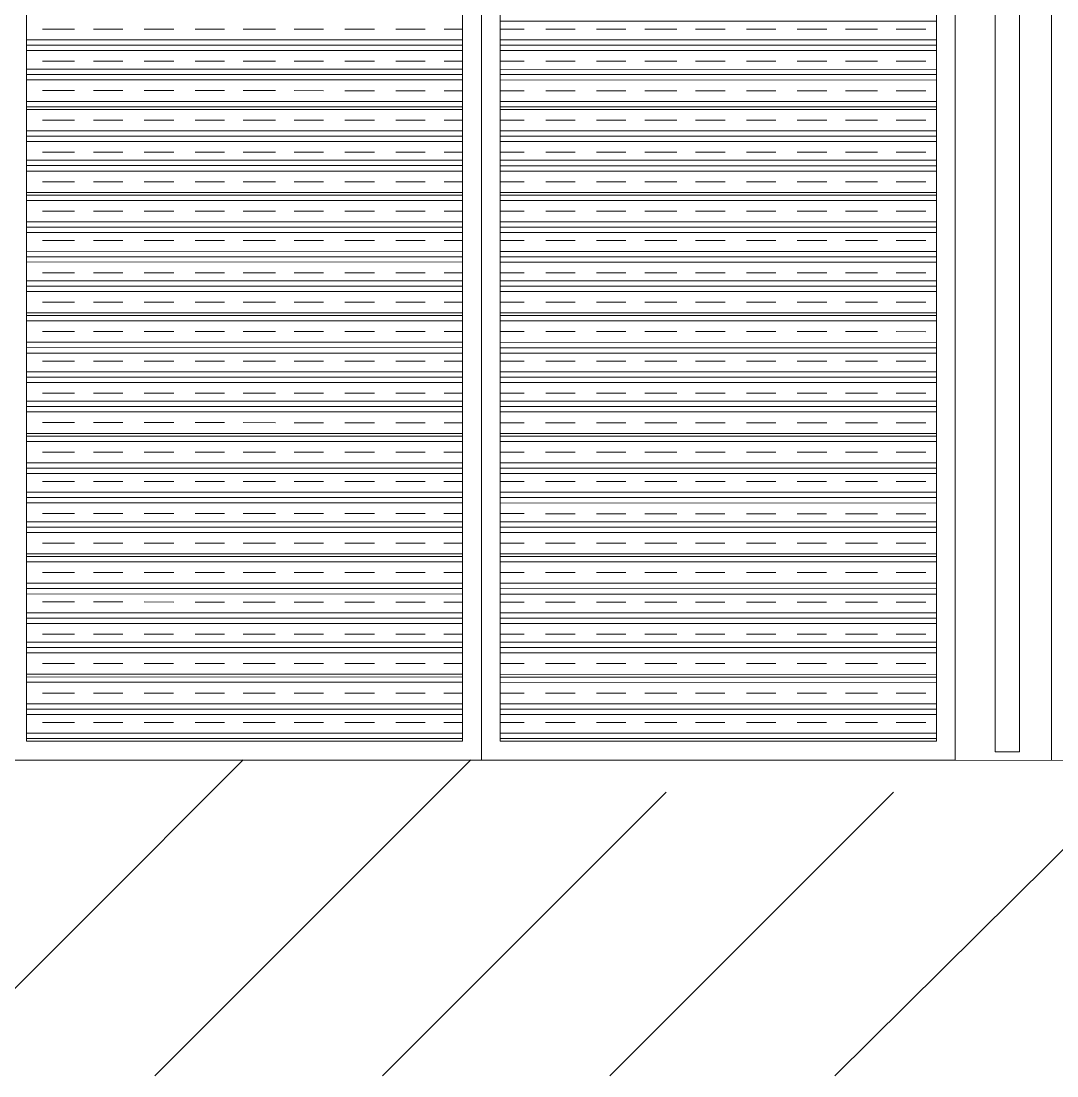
# Model space of a CAD drawing. Extents: x 3377 to 3790, y 1673 to 1846.
# Drawn here: x 3539.449 to 3541.087, y 1761.896 to 1763.564 of the extents above; entities that cross this region are included whole.
import ezdxf

# ---------------------------------------------------------------- set-up
doc = ezdxf.new("R2010")
doc.units = 0
doc.header["$LTSCALE"] = 2
for name, color, linetype, true_color in [('PDF7_0', 7, 'Continuous', 0xc6c6c6), ('PDF7_04-DETALHE', 7, 'Continuous', 0xc6c6c6), ('PDF7_13-CORTE', 7, 'Continuous', 0xe3e3e3)]:
    doc.layers.add(name, color=color, linetype=linetype, true_color=true_color)
doc.layers.add('PDF7_07-HACHURIADO', color=7, linetype='Continuous')
doc.layers.add('PDF7_08-COTAS', color=7, linetype='Continuous')

msp = doc.modelspace()

# ---------------------------------------------------------------- linework, layer by layer
at = {"layer": 'PDF7_0', "color": 252, "lineweight": 0, "true_color": 0x8e8e8e}
for points in [[(3540.2069, 1763.5636), (3540.8966, 1763.5636)], [(3539.4833, 1763.551), (3539.534, 1763.551)], [(3539.5637, 1763.551), (3539.6102, 1763.551)], [(3539.6441, 1763.551), (3539.6906, 1763.551)], [(3539.7245, 1763.551), (3539.771, 1763.551)], [(3539.8006, 1763.551), (3539.8514, 1763.551)], [(3539.881, 1763.551), (3539.9276, 1763.551)], [(3539.9614, 1763.551), (3540.008, 1763.551)], [(3540.0418, 1763.551), (3540.0884, 1763.551)], [(3540.118, 1763.551), (3540.1476, 1763.551)], [(3540.2069, 1763.551), (3540.2449, 1763.551)], [(3540.2788, 1763.5509), (3540.3253, 1763.5509)], [(3540.3592, 1763.5509), (3540.4057, 1763.5509)], [(3540.4354, 1763.5509), (3540.4861, 1763.5509)], [(3540.5158, 1763.5509), (3540.5623, 1763.5509)], [(3540.5962, 1763.5509), (3540.6427, 1763.5509)], [(3540.6766, 1763.5509), (3540.7231, 1763.5509)], [(3540.7527, 1763.5509), (3540.8035, 1763.5509)], [(3540.8331, 1763.5509), (3540.8797, 1763.5509)], [(3539.4579, 1763.5341), (3540.1476, 1763.534)], [(3540.2069, 1763.534), (3540.8966, 1763.534)], [(3539.4579, 1763.5256), (3540.1476, 1763.5256)], [(3539.4579, 1763.5172), (3540.1476, 1763.5171)], [(3540.2069, 1763.5256), (3540.8966, 1763.5255)], [(3540.2069, 1763.5171), (3540.8966, 1763.5171)], [(3539.4833, 1763.5002), (3539.534, 1763.5002)], [(3539.5637, 1763.5002), (3539.6102, 1763.5002)], [(3539.6441, 1763.5002), (3539.6906, 1763.5002)], [(3539.7245, 1763.5002), (3539.771, 1763.5002)], [(3539.8006, 1763.5002), (3539.8514, 1763.5002)], [(3539.881, 1763.5002), (3539.9276, 1763.5002)], [(3539.9614, 1763.5002), (3540.008, 1763.5002)], [(3540.0418, 1763.5002), (3540.0884, 1763.5002)], [(3540.118, 1763.5002), (3540.1476, 1763.5002)], [(3540.2068, 1763.5002), (3540.2449, 1763.5002)], [(3540.2788, 1763.5002), (3540.3253, 1763.5002)], [(3540.3592, 1763.5002), (3540.4057, 1763.5002)], [(3540.4354, 1763.5002), (3540.4861, 1763.5002)], [(3540.5158, 1763.5002), (3540.5623, 1763.5002)], [(3540.5961, 1763.5001), (3540.6427, 1763.5001)], [(3540.6765, 1763.5001), (3540.7231, 1763.5001)], [(3540.7527, 1763.5001), (3540.8035, 1763.5001)], [(3540.8331, 1763.5001), (3540.8797, 1763.5001)], [(3539.4579, 1763.4875), (3540.1476, 1763.4875)], [(3539.4579, 1763.4791), (3540.1476, 1763.479)], [(3540.2068, 1763.479), (3540.8966, 1763.479)], [(3540.2068, 1763.4875), (3540.8966, 1763.4874)], [(3539.4579, 1763.4706), (3540.1476, 1763.4706)], [(3540.2068, 1763.4706), (3540.8966, 1763.4705)], [(3539.4833, 1763.4537), (3539.534, 1763.4537)], [(3539.5637, 1763.4537), (3539.6102, 1763.4537)], [(3539.6441, 1763.4537), (3539.6906, 1763.4537)], [(3539.7245, 1763.4537), (3539.771, 1763.4537)], [(3539.8006, 1763.4537), (3539.8514, 1763.4537)], [(3539.881, 1763.4537), (3539.9276, 1763.4536)], [(3539.9614, 1763.4536), (3540.008, 1763.4536)], [(3540.0418, 1763.4536), (3540.0884, 1763.4536)], [(3540.118, 1763.4536), (3540.1476, 1763.4536)], [(3540.2068, 1763.4536), (3540.2449, 1763.4536)], [(3540.2788, 1763.4536), (3540.3253, 1763.4536)], [(3540.3592, 1763.4536), (3540.4057, 1763.4536)], [(3540.4353, 1763.4536), (3540.4861, 1763.4536)], [(3540.5157, 1763.4536), (3540.5623, 1763.4536)], [(3540.5961, 1763.4536), (3540.6427, 1763.4536)], [(3540.6765, 1763.4536), (3540.7231, 1763.4536)], [(3540.7527, 1763.4536), (3540.8035, 1763.4536)], [(3540.8331, 1763.4536), (3540.8797, 1763.4536)], [(3539.4579, 1763.4368), (3540.1476, 1763.4367)], [(3539.4579, 1763.4283), (3540.1476, 1763.4282)], [(3540.2068, 1763.4367), (3540.8966, 1763.4367)], [(3540.2068, 1763.4282), (3540.8966, 1763.4282)], [(3539.4579, 1763.4241), (3540.1476, 1763.424)], [(3540.2068, 1763.424), (3540.8966, 1763.424)], [(3539.4833, 1763.4071), (3539.534, 1763.4071)], [(3539.5637, 1763.4071), (3539.6102, 1763.4071)], [(3539.6441, 1763.4071), (3539.6906, 1763.4071)], [(3539.7245, 1763.4071), (3539.771, 1763.4071)], [(3539.8006, 1763.4071), (3539.8514, 1763.4071)], [(3539.881, 1763.4071), (3539.9276, 1763.4071)], [(3539.9614, 1763.4071), (3540.008, 1763.4071)], [(3540.0418, 1763.4071), (3540.0884, 1763.4071)], [(3540.118, 1763.4071), (3540.1476, 1763.4071)], [(3540.2068, 1763.4071), (3540.2449, 1763.4071)], [(3540.2788, 1763.4071), (3540.3253, 1763.4071)], [(3540.3592, 1763.4071), (3540.4057, 1763.4071)], [(3540.4353, 1763.4071), (3540.4861, 1763.4071)], [(3540.5157, 1763.4071), (3540.5623, 1763.4071)], [(3540.5961, 1763.4071), (3540.6427, 1763.4071)], [(3540.6765, 1763.4071), (3540.7231, 1763.407)], [(3540.7527, 1763.407), (3540.8035, 1763.407)], [(3540.8331, 1763.407), (3540.8797, 1763.407)], [(3539.4579, 1763.3902), (3540.1476, 1763.3902)], [(3539.4579, 1763.3817), (3540.1476, 1763.3817)], [(3540.2068, 1763.3902), (3540.8966, 1763.3901)], [(3540.2068, 1763.3817), (3540.8966, 1763.3816)], [(3539.4579, 1763.3733), (3540.1476, 1763.3732)], [(3540.2068, 1763.3732), (3540.8966, 1763.3732)], [(3539.4833, 1763.3564), (3539.534, 1763.3563)], [(3539.5637, 1763.3563), (3539.6102, 1763.3563)], [(3539.6441, 1763.3563), (3539.6906, 1763.3563)], [(3539.7245, 1763.3563), (3539.771, 1763.3563)], [(3539.8006, 1763.3563), (3539.8514, 1763.3563)], [(3539.881, 1763.3563), (3539.9276, 1763.3563)], [(3539.9614, 1763.3563), (3540.008, 1763.3563)], [(3540.0418, 1763.3563), (3540.0884, 1763.3563)], [(3540.118, 1763.3563), (3540.1476, 1763.3563)], [(3540.2068, 1763.3563), (3540.2449, 1763.3563)], [(3540.2788, 1763.3563), (3540.3253, 1763.3563)], [(3540.3592, 1763.3563), (3540.4057, 1763.3563)], [(3540.4353, 1763.3563), (3540.4861, 1763.3563)], [(3540.5157, 1763.3563), (3540.5623, 1763.3563)], [(3540.5961, 1763.3563), (3540.6427, 1763.3563)], [(3540.6765, 1763.3563), (3540.7231, 1763.3563)], [(3540.7527, 1763.3563), (3540.8035, 1763.3563)], [(3540.8331, 1763.3563), (3540.8796, 1763.3563)], [(3539.4579, 1763.3437), (3540.1476, 1763.3436)], [(3539.4579, 1763.3352), (3540.1476, 1763.3352)], [(3540.2068, 1763.3436), (3540.8966, 1763.3436)], [(3540.2068, 1763.3351), (3540.8966, 1763.3351)], [(3539.4579, 1763.3267), (3540.1476, 1763.3267)], [(3540.2068, 1763.3267), (3540.8966, 1763.3266)], [(3539.4833, 1763.3098), (3539.534, 1763.3098)], [(3539.5637, 1763.3098), (3539.6102, 1763.3098)], [(3539.6441, 1763.3098), (3539.6906, 1763.3098)], [(3539.7244, 1763.3098), (3539.771, 1763.3098)], [(3539.8006, 1763.3098), (3539.8514, 1763.3098)], [(3539.881, 1763.3098), (3539.9276, 1763.3098)], [(3539.9614, 1763.3098), (3540.008, 1763.3098)], [(3540.0418, 1763.3098), (3540.0884, 1763.3098)], [(3540.118, 1763.3098), (3540.1476, 1763.3098)], [(3540.2068, 1763.3098), (3540.2449, 1763.3098)], [(3540.2788, 1763.3098), (3540.3253, 1763.3097)], [(3540.3592, 1763.3097), (3540.4057, 1763.3097)], [(3540.4353, 1763.3097), (3540.4861, 1763.3097)], [(3540.5157, 1763.3097), (3540.5623, 1763.3097)], [(3540.5961, 1763.3097), (3540.6427, 1763.3097)], [(3540.6765, 1763.3097), (3540.7231, 1763.3097)], [(3540.7527, 1763.3097), (3540.8035, 1763.3097)], [(3540.8331, 1763.3097), (3540.8796, 1763.3097)], [(3539.4579, 1763.2929), (3540.1476, 1763.2928)], [(3539.4579, 1763.2887), (3540.1476, 1763.2886)], [(3539.4579, 1763.2802), (3540.1476, 1763.2801)], [(3540.2068, 1763.2928), (3540.8966, 1763.2928)], [(3540.2068, 1763.2886), (3540.8966, 1763.2886)], [(3540.2068, 1763.2801), (3540.8966, 1763.2801)], [(3539.4833, 1763.2633), (3539.534, 1763.2633)], [(3539.5636, 1763.2633), (3539.6102, 1763.2633)], [(3539.644, 1763.2632), (3539.6906, 1763.2632)], [(3539.7244, 1763.2632), (3539.771, 1763.2632)], [(3539.8006, 1763.2632), (3539.8514, 1763.2632)], [(3539.881, 1763.2632), (3539.9276, 1763.2632)], [(3539.9614, 1763.2632), (3540.008, 1763.2632)], [(3540.0418, 1763.2632), (3540.0884, 1763.2632)], [(3540.118, 1763.2632), (3540.1476, 1763.2632)], [(3540.2068, 1763.2632), (3540.2449, 1763.2632)], [(3540.2788, 1763.2632), (3540.3253, 1763.2632)], [(3540.3592, 1763.2632), (3540.4057, 1763.2632)], [(3540.4353, 1763.2632), (3540.4861, 1763.2632)], [(3540.5157, 1763.2632), (3540.5623, 1763.2632)], [(3540.5961, 1763.2632), (3540.6427, 1763.2632)], [(3540.6765, 1763.2632), (3540.7231, 1763.2632)], [(3540.7527, 1763.2632), (3540.8035, 1763.2632)], [(3540.8331, 1763.2632), (3540.8796, 1763.2632)], [(3539.4579, 1763.2463), (3540.1476, 1763.2463)], [(3540.2068, 1763.2463), (3540.8966, 1763.2462)], [(3539.4579, 1763.2379), (3540.1476, 1763.2378)], [(3539.4579, 1763.2294), (3540.1476, 1763.2294)], [(3540.2068, 1763.2378), (3540.8966, 1763.2378)], [(3540.2068, 1763.2294), (3540.8966, 1763.2293)], [(3539.4832, 1763.2167), (3539.534, 1763.2167)], [(3539.5636, 1763.2167), (3539.6102, 1763.2167)], [(3539.644, 1763.2167), (3539.6906, 1763.2167)], [(3539.7244, 1763.2167), (3539.771, 1763.2167)], [(3539.8006, 1763.2167), (3539.8514, 1763.2167)], [(3539.881, 1763.2167), (3539.9276, 1763.2167)], [(3539.9614, 1763.2167), (3540.008, 1763.2167)], [(3540.0418, 1763.2167), (3540.0884, 1763.2167)], [(3540.118, 1763.2167), (3540.1476, 1763.2167)], [(3540.2068, 1763.2167), (3540.2449, 1763.2167)], [(3540.2788, 1763.2167), (3540.3253, 1763.2167)], [(3540.3592, 1763.2167), (3540.4057, 1763.2167)], [(3540.4353, 1763.2166), (3540.4861, 1763.2166)], [(3540.5157, 1763.2166), (3540.5623, 1763.2166)], [(3540.5961, 1763.2166), (3540.6427, 1763.2166)], [(3540.6765, 1763.2166), (3540.7231, 1763.2166)], [(3540.7527, 1763.2166), (3540.8035, 1763.2166)], [(3540.8331, 1763.2166), (3540.8796, 1763.2166)], [(3539.4579, 1763.1998), (3540.1476, 1763.1997)], [(3540.2068, 1763.1997), (3540.8966, 1763.1997)], [(3539.4579, 1763.1913), (3540.1476, 1763.1913)], [(3539.4579, 1763.1829), (3540.1476, 1763.1828)], [(3540.2068, 1763.1913), (3540.8966, 1763.1912)], [(3540.2068, 1763.1828), (3540.8966, 1763.1828)], [(3539.4832, 1763.1659), (3539.534, 1763.1659)], [(3539.5636, 1763.1659), (3539.6102, 1763.1659)], [(3539.644, 1763.1659), (3539.6906, 1763.1659)], [(3539.7244, 1763.1659), (3539.771, 1763.1659)], [(3539.8006, 1763.1659), (3539.8514, 1763.1659)], [(3539.881, 1763.1659), (3539.9276, 1763.1659)], [(3539.9614, 1763.1659), (3540.0079, 1763.1659)], [(3540.0418, 1763.1659), (3540.0883, 1763.1659)], [(3540.118, 1763.1659), (3540.1476, 1763.1659)], [(3540.2068, 1763.1659), (3540.2449, 1763.1659)], [(3540.2788, 1763.1659), (3540.3253, 1763.1659)], [(3540.3592, 1763.1659), (3540.4057, 1763.1659)], [(3540.4353, 1763.1659), (3540.4861, 1763.1659)], [(3540.5157, 1763.1659), (3540.5623, 1763.1659)], [(3540.5961, 1763.1659), (3540.6427, 1763.1659)], [(3540.6765, 1763.1659), (3540.7231, 1763.1659)], [(3540.7527, 1763.1659), (3540.8035, 1763.1658)], [(3540.8331, 1763.1658), (3540.8796, 1763.1658)], [(3539.4579, 1763.1532), (3540.1476, 1763.1532)], [(3539.4579, 1763.1448), (3540.1476, 1763.1447)], [(3540.2068, 1763.1532), (3540.8966, 1763.1531)], [(3540.2068, 1763.1447), (3540.8966, 1763.1447)], [(3539.4579, 1763.1363), (3540.1476, 1763.1363)], [(3540.2068, 1763.1363), (3540.8966, 1763.1362)], [(3539.4832, 1763.1194), (3539.534, 1763.1194)], [(3539.5636, 1763.1194), (3539.6102, 1763.1194)], [(3539.644, 1763.1194), (3539.6906, 1763.1194)], [(3539.7244, 1763.1194), (3539.771, 1763.1194)], [(3539.8006, 1763.1194), (3539.8514, 1763.1194)], [(3539.881, 1763.1194), (3539.9275, 1763.1194)], [(3539.9614, 1763.1194), (3540.0079, 1763.1194)], [(3540.0418, 1763.1194), (3540.0883, 1763.1193)], [(3540.118, 1763.1193), (3540.1476, 1763.1193)], [(3540.2068, 1763.1193), (3540.2449, 1763.1193)], [(3540.2788, 1763.1193), (3540.3253, 1763.1193)], [(3540.3592, 1763.1193), (3540.4057, 1763.1193)], [(3540.4353, 1763.1193), (3540.4861, 1763.1193)], [(3540.5157, 1763.1193), (3540.5623, 1763.1193)], [(3540.5961, 1763.1193), (3540.6427, 1763.1193)], [(3540.6765, 1763.1193), (3540.7231, 1763.1193)], [(3540.7527, 1763.1193), (3540.8035, 1763.1193)], [(3540.8331, 1763.1193), (3540.8796, 1763.1193)], [(3539.4579, 1763.1025), (3540.1476, 1763.1024)], [(3539.4579, 1763.0982), (3540.1476, 1763.0982)], [(3540.2068, 1763.1024), (3540.8966, 1763.1024)], [(3540.2068, 1763.0982), (3540.8966, 1763.0981)], [(3539.4579, 1763.0898), (3540.1476, 1763.0897)], [(3540.2068, 1763.0897), (3540.8966, 1763.0897)], [(3539.4832, 1763.0728), (3539.534, 1763.0728)], [(3539.5636, 1763.0728), (3539.6102, 1763.0728)], [(3539.644, 1763.0728), (3539.6906, 1763.0728)], [(3539.7244, 1763.0728), (3539.771, 1763.0728)], [(3539.8006, 1763.0728), (3539.8514, 1763.0728)], [(3539.881, 1763.0728), (3539.9275, 1763.0728)], [(3539.9614, 1763.0728), (3540.0079, 1763.0728)], [(3540.0418, 1763.0728), (3540.0883, 1763.0728)], [(3540.118, 1763.0728), (3540.1476, 1763.0728)], [(3540.2068, 1763.0728), (3540.2449, 1763.0728)], [(3540.2788, 1763.0728), (3540.3253, 1763.0728)], [(3540.3592, 1763.0728), (3540.4057, 1763.0728)], [(3540.4353, 1763.0728), (3540.4861, 1763.0728)], [(3540.5157, 1763.0728), (3540.5623, 1763.0728)], [(3540.5961, 1763.0728), (3540.6427, 1763.0728)], [(3540.6765, 1763.0728), (3540.7231, 1763.0728)], [(3540.7527, 1763.0728), (3540.8035, 1763.0728)], [(3540.8331, 1763.0728), (3540.8796, 1763.0727)], [(3539.4578, 1763.0559), (3540.1476, 1763.0559)], [(3539.4578, 1763.0475), (3540.1476, 1763.0474)], [(3540.2068, 1763.0559), (3540.8966, 1763.0558)], [(3540.2068, 1763.0474), (3540.8966, 1763.0474)], [(3539.4578, 1763.039), (3540.1476, 1763.0389)], [(3540.2068, 1763.0389), (3540.8966, 1763.0389)], [(3539.4832, 1763.0263), (3539.534, 1763.0263)], [(3539.5636, 1763.0263), (3539.6102, 1763.0263)], [(3539.644, 1763.0263), (3539.6906, 1763.0263)], [(3539.7244, 1763.0263), (3539.771, 1763.0263)], [(3539.8006, 1763.0263), (3539.8514, 1763.0263)], [(3539.881, 1763.0263), (3539.9275, 1763.0263)], [(3539.9614, 1763.0263), (3540.0079, 1763.0263)], [(3540.0418, 1763.0263), (3540.0883, 1763.0263)], [(3540.118, 1763.0263), (3540.1476, 1763.0263)], [(3540.2068, 1763.0262), (3540.2449, 1763.0262)], [(3540.2788, 1763.0262), (3540.3253, 1763.0262)], [(3540.3592, 1763.0262), (3540.4057, 1763.0262)], [(3540.4353, 1763.0262), (3540.4861, 1763.0262)], [(3540.5157, 1763.0262), (3540.5623, 1763.0262)], [(3540.5961, 1763.0262), (3540.6427, 1763.0262)], [(3540.6765, 1763.0262), (3540.7231, 1763.0262)], [(3540.7527, 1763.0262), (3540.8035, 1763.0262)], [(3540.8331, 1763.0262), (3540.8796, 1763.0262)], [(3539.4578, 1763.0094), (3540.1476, 1763.0093)], [(3539.4578, 1763.0009), (3540.1476, 1763.0009)], [(3540.2068, 1763.0093), (3540.8966, 1763.0093)], [(3540.2068, 1763.0009), (3540.8966, 1763.0008)], [(3539.4578, 1762.9924), (3540.1476, 1762.9924)], [(3540.2068, 1762.9924), (3540.8966, 1762.9923)], [(3539.4578, 1762.9628), (3540.1476, 1762.9628)], [(3539.4832, 1762.9755), (3539.534, 1762.9755)], [(3539.5636, 1762.9755), (3539.6102, 1762.9755)], [(3539.644, 1762.9755), (3539.6906, 1762.9755)], [(3539.7244, 1762.9755), (3539.771, 1762.9755)], [(3539.8006, 1762.9755), (3539.8514, 1762.9755)], [(3539.881, 1762.9755), (3539.9275, 1762.9755)], [(3539.9614, 1762.9755), (3540.0079, 1762.9755)], [(3540.0418, 1762.9755), (3540.0883, 1762.9755)], [(3540.118, 1762.9755), (3540.1476, 1762.9755)], [(3540.2068, 1762.9755), (3540.2449, 1762.9755)], [(3540.2068, 1762.9628), (3540.8965, 1762.9627)], [(3540.2788, 1762.9755), (3540.3253, 1762.9755)], [(3540.3591, 1762.9755), (3540.4057, 1762.9755)], [(3540.4353, 1762.9755), (3540.4861, 1762.9755)], [(3540.5157, 1762.9754), (3540.5623, 1762.9754)], [(3540.5961, 1762.9754), (3540.6427, 1762.9754)], [(3540.6765, 1762.9754), (3540.7231, 1762.9754)], [(3540.7527, 1762.9754), (3540.8035, 1762.9754)], [(3540.8331, 1762.9754), (3540.8796, 1762.9754)], [(3539.4578, 1762.9544), (3540.1476, 1762.9543)], [(3539.4578, 1762.9459), (3540.1476, 1762.9459)], [(3540.2068, 1762.9543), (3540.8965, 1762.9543)], [(3540.2068, 1762.9458), (3540.8965, 1762.9458)], [(3539.4832, 1762.929), (3539.534, 1762.929)], [(3539.5636, 1762.929), (3539.6102, 1762.929)], [(3539.644, 1762.929), (3539.6906, 1762.929)], [(3539.7244, 1762.929), (3539.771, 1762.929)], [(3539.8006, 1762.929), (3539.8514, 1762.9289)], [(3539.881, 1762.9289), (3539.9275, 1762.9289)], [(3539.9614, 1762.9289), (3540.0079, 1762.9289)], [(3540.0418, 1762.9289), (3540.0883, 1762.9289)], [(3540.118, 1762.9289), (3540.1476, 1762.9289)], [(3540.2068, 1762.9289), (3540.2449, 1762.9289)], [(3540.2787, 1762.9289), (3540.3253, 1762.9289)], [(3540.3591, 1762.9289), (3540.4057, 1762.9289)], [(3540.4353, 1762.9289), (3540.4861, 1762.9289)], [(3540.5157, 1762.9289), (3540.5623, 1762.9289)], [(3540.5961, 1762.9289), (3540.6427, 1762.9289)], [(3540.6765, 1762.9289), (3540.7231, 1762.9289)], [(3540.7527, 1762.9289), (3540.8035, 1762.9289)], [(3540.8331, 1762.9289), (3540.8796, 1762.9289)], [(3539.4578, 1762.912), (3540.1476, 1762.912)], [(3540.2068, 1762.912), (3540.8965, 1762.912)], [(3539.4578, 1762.9078), (3540.1476, 1762.9078)], [(3539.4578, 1762.8994), (3540.1476, 1762.8993)], [(3540.2068, 1762.9078), (3540.8965, 1762.9077)], [(3540.2068, 1762.8993), (3540.8965, 1762.8993)], [(3539.4832, 1762.8824), (3539.534, 1762.8824)], [(3539.5636, 1762.8824), (3539.6102, 1762.8824)], [(3539.644, 1762.8824), (3539.6906, 1762.8824)], [(3539.7244, 1762.8824), (3539.771, 1762.8824)], [(3539.8006, 1762.8824), (3539.8514, 1762.8824)], [(3539.881, 1762.8824), (3539.9275, 1762.8824)], [(3539.9614, 1762.8824), (3540.0079, 1762.8824)], [(3540.0418, 1762.8824), (3540.0883, 1762.8824)], [(3540.1179, 1762.8824), (3540.1476, 1762.8824)], [(3540.2068, 1762.8824), (3540.2449, 1762.8824)], [(3540.2787, 1762.8824), (3540.3253, 1762.8824)], [(3540.3591, 1762.8824), (3540.4057, 1762.8824)], [(3540.4353, 1762.8824), (3540.4861, 1762.8824)], [(3540.5157, 1762.8824), (3540.5623, 1762.8824)], [(3540.5961, 1762.8824), (3540.6427, 1762.8823)], [(3540.6765, 1762.8823), (3540.7231, 1762.8823)], [(3540.7527, 1762.8823), (3540.8035, 1762.8823)], [(3540.8331, 1762.8823), (3540.8796, 1762.8823)], [(3539.4578, 1762.8655), (3540.1476, 1762.8655)], [(3540.2068, 1762.8655), (3540.8965, 1762.8654)], [(3539.4578, 1762.857), (3540.1476, 1762.857)], [(3539.4578, 1762.8486), (3540.1476, 1762.8485)], [(3540.2068, 1762.857), (3540.8965, 1762.8569)], [(3540.2068, 1762.8485), (3540.8965, 1762.8485)], [(3539.4832, 1762.8359), (3539.534, 1762.8359)], [(3539.5636, 1762.8359), (3539.6102, 1762.8359)], [(3539.644, 1762.8359), (3539.6906, 1762.8359)], [(3539.7244, 1762.8359), (3539.771, 1762.8359)], [(3539.8006, 1762.8359), (3539.8514, 1762.8359)], [(3539.881, 1762.8359), (3539.9275, 1762.8358)], [(3539.9614, 1762.8358), (3540.0079, 1762.8358)], [(3540.0418, 1762.8358), (3540.0883, 1762.8358)], [(3540.1179, 1762.8358), (3540.1476, 1762.8358)], [(3540.2068, 1762.8358), (3540.2449, 1762.8358)], [(3540.2787, 1762.8358), (3540.3253, 1762.8358)], [(3540.3591, 1762.8358), (3540.4057, 1762.8358)], [(3540.4353, 1762.8358), (3540.4861, 1762.8358)], [(3540.5157, 1762.8358), (3540.5623, 1762.8358)], [(3540.5961, 1762.8358), (3540.6427, 1762.8358)], [(3540.6765, 1762.8358), (3540.723, 1762.8358)], [(3540.7527, 1762.8358), (3540.8034, 1762.8358)], [(3540.8331, 1762.8358), (3540.8796, 1762.8358)], [(3539.4578, 1762.819), (3540.1476, 1762.8189)], [(3540.2068, 1762.8189), (3540.8965, 1762.8189)], [(3539.4578, 1762.8105), (3540.1476, 1762.8104)], [(3539.4578, 1762.802), (3540.1476, 1762.802)], [(3540.2068, 1762.8104), (3540.8965, 1762.8104)], [(3540.2068, 1762.802), (3540.8965, 1762.8019)], [(3539.4832, 1762.7851), (3539.534, 1762.7851)], [(3539.5636, 1762.7851), (3539.6102, 1762.7851)], [(3539.644, 1762.7851), (3539.6906, 1762.7851)], [(3539.7244, 1762.7851), (3539.771, 1762.7851)], [(3539.8006, 1762.7851), (3539.8514, 1762.7851)], [(3539.881, 1762.7851), (3539.9275, 1762.7851)], [(3539.9614, 1762.7851), (3540.0079, 1762.7851)], [(3540.0418, 1762.7851), (3540.0883, 1762.7851)], [(3540.1179, 1762.7851), (3540.1476, 1762.7851)], [(3540.2068, 1762.7851), (3540.2449, 1762.7851)], [(3540.2787, 1762.785), (3540.3253, 1762.785)], [(3540.3591, 1762.785), (3540.4057, 1762.785)], [(3540.4353, 1762.785), (3540.4861, 1762.785)], [(3540.5157, 1762.785), (3540.5622, 1762.785)], [(3540.5961, 1762.785), (3540.6426, 1762.785)], [(3540.6765, 1762.785), (3540.723, 1762.785)], [(3540.7527, 1762.785), (3540.8034, 1762.785)], [(3540.8331, 1762.785), (3540.8796, 1762.785)], [(3539.4578, 1762.7724), (3540.1476, 1762.7724)], [(3539.4578, 1762.7639), (3540.1476, 1762.7639)], [(3540.2068, 1762.7724), (3540.8965, 1762.7723)], [(3540.2068, 1762.7639), (3540.8965, 1762.7638)], [(3539.4578, 1762.7555), (3540.1476, 1762.7554)], [(3540.2068, 1762.7554), (3540.8965, 1762.7554)], [(3539.4832, 1762.7386), (3539.534, 1762.7386)], [(3539.5636, 1762.7385), (3539.6102, 1762.7385)], [(3539.644, 1762.7385), (3539.6906, 1762.7385)], [(3539.7244, 1762.7385), (3539.771, 1762.7385)], [(3539.8006, 1762.7385), (3539.8514, 1762.7385)], [(3539.881, 1762.7385), (3539.9275, 1762.7385)], [(3539.9614, 1762.7385), (3540.0079, 1762.7385)], [(3540.0418, 1762.7385), (3540.0883, 1762.7385)], [(3540.1179, 1762.7385), (3540.1476, 1762.7385)], [(3540.2068, 1762.7385), (3540.2449, 1762.7385)], [(3540.2787, 1762.7385), (3540.3253, 1762.7385)], [(3540.3591, 1762.7385), (3540.4057, 1762.7385)], [(3540.4353, 1762.7385), (3540.4861, 1762.7385)], [(3540.5157, 1762.7385), (3540.5622, 1762.7385)], [(3540.5961, 1762.7385), (3540.6426, 1762.7385)], [(3540.6765, 1762.7385), (3540.723, 1762.7385)], [(3540.7527, 1762.7385), (3540.8034, 1762.7385)], [(3540.8331, 1762.7385), (3540.8796, 1762.7385)], [(3539.4578, 1762.7216), (3540.1476, 1762.7216)], [(3539.4578, 1762.7174), (3540.1476, 1762.7174)], [(3540.2068, 1762.7216), (3540.8965, 1762.7215)], [(3540.2068, 1762.7173), (3540.8965, 1762.7173)], [(3539.4578, 1762.7089), (3540.1476, 1762.7089)], [(3540.2068, 1762.7089), (3540.8965, 1762.7088)], [(3539.4832, 1762.692), (3539.534, 1762.692)], [(3539.5636, 1762.692), (3539.6102, 1762.692)], [(3539.644, 1762.692), (3539.6906, 1762.692)], [(3539.7244, 1762.692), (3539.771, 1762.692)], [(3539.8006, 1762.692), (3539.8514, 1762.692)], [(3539.881, 1762.692), (3539.9275, 1762.692)], [(3539.9614, 1762.692), (3540.0079, 1762.692)], [(3540.0418, 1762.692), (3540.0883, 1762.692)], [(3540.1179, 1762.692), (3540.1476, 1762.692)], [(3540.2068, 1762.692), (3540.2449, 1762.692)], [(3540.2787, 1762.692), (3540.3253, 1762.692)], [(3540.3591, 1762.692), (3540.4057, 1762.6919)], [(3540.4353, 1762.6919), (3540.4861, 1762.6919)], [(3540.5157, 1762.6919), (3540.5622, 1762.6919)], [(3540.5961, 1762.6919), (3540.6426, 1762.6919)], [(3540.6765, 1762.6919), (3540.723, 1762.6919)], [(3540.7527, 1762.6919), (3540.8034, 1762.6919)], [(3540.8331, 1762.6919), (3540.8796, 1762.6919)], [(3539.4578, 1762.6751), (3540.1476, 1762.675)], [(3539.4578, 1762.6666), (3540.1476, 1762.6666)], [(3540.2068, 1762.675), (3540.8965, 1762.675)], [(3540.2068, 1762.6666), (3540.8965, 1762.6665)], [(3539.4578, 1762.6582), (3540.1476, 1762.6581)], [(3539.4832, 1762.6455), (3539.534, 1762.6455)], [(3539.5636, 1762.6455), (3539.6102, 1762.6455)], [(3539.644, 1762.6455), (3539.6906, 1762.6454)], [(3539.7244, 1762.6454), (3539.771, 1762.6454)], [(3539.8006, 1762.6454), (3539.8513, 1762.6454)], [(3539.881, 1762.6454), (3539.9275, 1762.6454)], [(3539.9614, 1762.6454), (3540.0079, 1762.6454)], [(3540.0418, 1762.6454), (3540.0883, 1762.6454)], [(3540.1179, 1762.6454), (3540.1476, 1762.6454)], [(3540.2068, 1762.6581), (3540.8965, 1762.6581)], [(3540.2068, 1762.6454), (3540.2449, 1762.6454)], [(3540.2787, 1762.6454), (3540.3253, 1762.6454)], [(3540.3591, 1762.6454), (3540.4057, 1762.6454)], [(3540.4353, 1762.6454), (3540.4861, 1762.6454)], [(3540.5157, 1762.6454), (3540.5622, 1762.6454)], [(3540.5961, 1762.6454), (3540.6426, 1762.6454)], [(3540.6765, 1762.6454), (3540.723, 1762.6454)], [(3540.7527, 1762.6454), (3540.8034, 1762.6454)], [(3540.8331, 1762.6454), (3540.8796, 1762.6454)], [(3539.4578, 1762.6285), (3540.1476, 1762.6285)], [(3540.2068, 1762.6285), (3540.8965, 1762.6284)], [(3539.4578, 1762.6201), (3540.1476, 1762.62)], [(3539.4578, 1762.6116), (3540.1476, 1762.6116)], [(3540.2068, 1762.62), (3540.8965, 1762.62)], [(3540.2068, 1762.6116), (3540.8965, 1762.6115)], [(3539.4832, 1762.5947), (3539.534, 1762.5947)], [(3539.5636, 1762.5947), (3539.6102, 1762.5947)], [(3539.644, 1762.5947), (3539.6905, 1762.5947)], [(3539.7244, 1762.5947), (3539.7709, 1762.5947)], [(3539.8006, 1762.5947), (3539.8513, 1762.5947)], [(3539.881, 1762.5947), (3539.9275, 1762.5947)], [(3539.9614, 1762.5947), (3540.0079, 1762.5946)], [(3540.0418, 1762.5946), (3540.0883, 1762.5946)], [(3540.1179, 1762.5946), (3540.1475, 1762.5946)], [(3540.2068, 1762.5946), (3540.2449, 1762.5946)], [(3540.2787, 1762.5946), (3540.3253, 1762.5946)], [(3540.3591, 1762.5946), (3540.4057, 1762.5946)], [(3540.4353, 1762.5946), (3540.4861, 1762.5946)], [(3540.5157, 1762.5946), (3540.5622, 1762.5946)], [(3540.5961, 1762.5946), (3540.6426, 1762.5946)], [(3540.6765, 1762.5946), (3540.723, 1762.5946)], [(3540.7527, 1762.5946), (3540.8034, 1762.5946)], [(3540.8331, 1762.5946), (3540.8796, 1762.5946)], [(3539.4578, 1762.582), (3540.1475, 1762.5819)], [(3540.2068, 1762.5819), (3540.8965, 1762.5819)], [(3539.4578, 1762.5735), (3540.1475, 1762.5735)], [(3539.4578, 1762.5651), (3540.1475, 1762.565)], [(3540.2068, 1762.5735), (3540.8965, 1762.5734)], [(3540.2068, 1762.565), (3540.8965, 1762.565)], [(3539.4832, 1762.5481), (3539.534, 1762.5481)], [(3539.5636, 1762.5481), (3539.6101, 1762.5481)], [(3539.644, 1762.5481), (3539.6905, 1762.5481)], [(3539.7244, 1762.5481), (3539.7709, 1762.5481)], [(3539.8006, 1762.5481), (3539.8513, 1762.5481)], [(3539.881, 1762.5481), (3539.9275, 1762.5481)], [(3539.9614, 1762.5481), (3540.0079, 1762.5481)], [(3540.0418, 1762.5481), (3540.0883, 1762.5481)], [(3540.1179, 1762.5481), (3540.1475, 1762.5481)], [(3540.2068, 1762.5481), (3540.2449, 1762.5481)], [(3540.2787, 1762.5481), (3540.3253, 1762.5481)], [(3540.3591, 1762.5481), (3540.4057, 1762.5481)], [(3540.4353, 1762.5481), (3540.4861, 1762.5481)], [(3540.5157, 1762.5481), (3540.5622, 1762.5481)], [(3540.5961, 1762.5481), (3540.6426, 1762.5481)], [(3540.6765, 1762.5481), (3540.723, 1762.5481)], [(3540.7526, 1762.5481), (3540.8034, 1762.548)], [(3540.833, 1762.548), (3540.8796, 1762.548)], [(3539.4578, 1762.5312), (3540.1475, 1762.5312)], [(3540.2068, 1762.5312), (3540.8965, 1762.5311)], [(3539.4578, 1762.527), (3540.1475, 1762.5269)], [(3539.4578, 1762.5185), (3540.1475, 1762.5185)], [(3540.2068, 1762.5269), (3540.8965, 1762.5269)], [(3540.2068, 1762.5185), (3540.8965, 1762.5184)], [(3539.4832, 1762.5016), (3539.534, 1762.5016)], [(3539.5636, 1762.5016), (3539.6101, 1762.5016)], [(3539.644, 1762.5016), (3539.6905, 1762.5016)], [(3539.7244, 1762.5016), (3539.7709, 1762.5016)], [(3539.8006, 1762.5016), (3539.8513, 1762.5016)], [(3539.881, 1762.5016), (3539.9275, 1762.5016)], [(3539.9614, 1762.5016), (3540.0079, 1762.5016)], [(3540.0418, 1762.5016), (3540.0883, 1762.5016)], [(3540.1179, 1762.5015), (3540.1475, 1762.5015)], [(3540.2068, 1762.5015), (3540.2449, 1762.5015)], [(3540.2787, 1762.5015), (3540.3253, 1762.5015)], [(3540.3591, 1762.5015), (3540.4057, 1762.5015)], [(3540.4353, 1762.5015), (3540.4861, 1762.5015)], [(3540.5157, 1762.5015), (3540.5622, 1762.5015)], [(3540.5961, 1762.5015), (3540.6426, 1762.5015)], [(3540.6765, 1762.5015), (3540.723, 1762.5015)], [(3540.7526, 1762.5015), (3540.8034, 1762.5015)], [(3540.833, 1762.5015), (3540.8796, 1762.5015)], [(3539.4578, 1762.4847), (3540.1475, 1762.4846)], [(3540.2068, 1762.4846), (3540.8965, 1762.4846)], [(3539.4578, 1762.4762), (3540.1475, 1762.4762)], [(3539.4578, 1762.4677), (3540.1475, 1762.4677)], [(3540.2068, 1762.4762), (3540.8965, 1762.4761)], [(3540.2068, 1762.4677), (3540.8965, 1762.4676)], [(3539.4832, 1762.455), (3539.534, 1762.455)], [(3539.5636, 1762.455), (3539.6101, 1762.455)], [(3539.644, 1762.455), (3539.6905, 1762.455)], [(3539.7244, 1762.455), (3539.7709, 1762.455)], [(3539.8006, 1762.455), (3539.8513, 1762.455)], [(3539.881, 1762.455), (3539.9275, 1762.455)], [(3539.9614, 1762.455), (3540.0079, 1762.455)], [(3540.0418, 1762.455), (3540.0883, 1762.455)], [(3540.1179, 1762.455), (3540.1475, 1762.455)], [(3540.2068, 1762.455), (3540.2449, 1762.455)], [(3540.2787, 1762.455), (3540.3253, 1762.455)], [(3540.3591, 1762.455), (3540.4057, 1762.455)], [(3540.4353, 1762.455), (3540.4861, 1762.455)], [(3540.5157, 1762.455), (3540.5622, 1762.455)], [(3540.5961, 1762.455), (3540.6426, 1762.455)], [(3540.6765, 1762.455), (3540.723, 1762.455)], [(3540.7526, 1762.455), (3540.8034, 1762.455)], [(3540.833, 1762.455), (3540.8796, 1762.455)], [(3539.4578, 1762.4381), (3540.1475, 1762.4381)], [(3539.4578, 1762.4297), (3540.1475, 1762.4296)], [(3540.2068, 1762.4381), (3540.8965, 1762.438)], [(3540.2068, 1762.4296), (3540.8965, 1762.4296)]]:
    msp.add_lwpolyline(points, dxfattribs=at)
at = {"layer": 'PDF7_04-DETALHE', "lineweight": 0}
msp.add_lwpolyline([(3540.1773, 1764.8966), (3540.1772, 1762.3958)], dxfattribs=at)
for points in [[(3540.1475, 1762.4254), (3539.4578, 1762.4254), (3539.458, 1764.867), (3540.1477, 1764.867)], [(3540.2068, 1762.4254), (3540.2069, 1764.8669), (3540.8967, 1764.8669), (3540.8965, 1762.4253)]]:
    msp.add_lwpolyline(points, close=True, dxfattribs=at)
at = {"layer": 'PDF7_07-HACHURIADO', "lineweight": 0}
for points in [[(3539.3012, 1761.8965), (3539.8006, 1762.3958)], [(3539.6609, 1761.8965), (3540.1602, 1762.3958)], [(3540.0206, 1761.8965), (3540.4691, 1762.345)], [(3540.3802, 1761.8964), (3540.8288, 1762.3449)], [(3540.7357, 1761.8964), (3541.1885, 1762.3449)]]:
    msp.add_lwpolyline(points, dxfattribs=at)
at = {"layer": 'PDF7_08-COTAS', "lineweight": 0}
for points in [[(3540.9261, 1762.3957), (3540.9263, 1764.4776)], [(3541.0786, 1764.4776), (3541.0785, 1762.3957)]]:
    msp.add_lwpolyline(points, dxfattribs=at)
msp.add_lwpolyline([(3541.0277, 1762.4084), (3540.9896, 1762.4084), (3540.9897, 1764.4776), (3541.0278, 1764.4776)], close=True, dxfattribs=at)
at = {"layer": 'PDF7_13-CORTE', "color": 7, "lineweight": 0}
msp.add_lwpolyline([(3513.9844, 1764.8983), (3513.9842, 1762.3975), (3544.8685, 1762.3948)], dxfattribs=at)
msp.add_lwpolyline([(3540.9261, 1762.3957), (3540.9263, 1764.8965), (3539.4284, 1764.8966), (3539.4282, 1762.3958)], close=True, dxfattribs=at)

doc.saveas('drawing.dxf')
